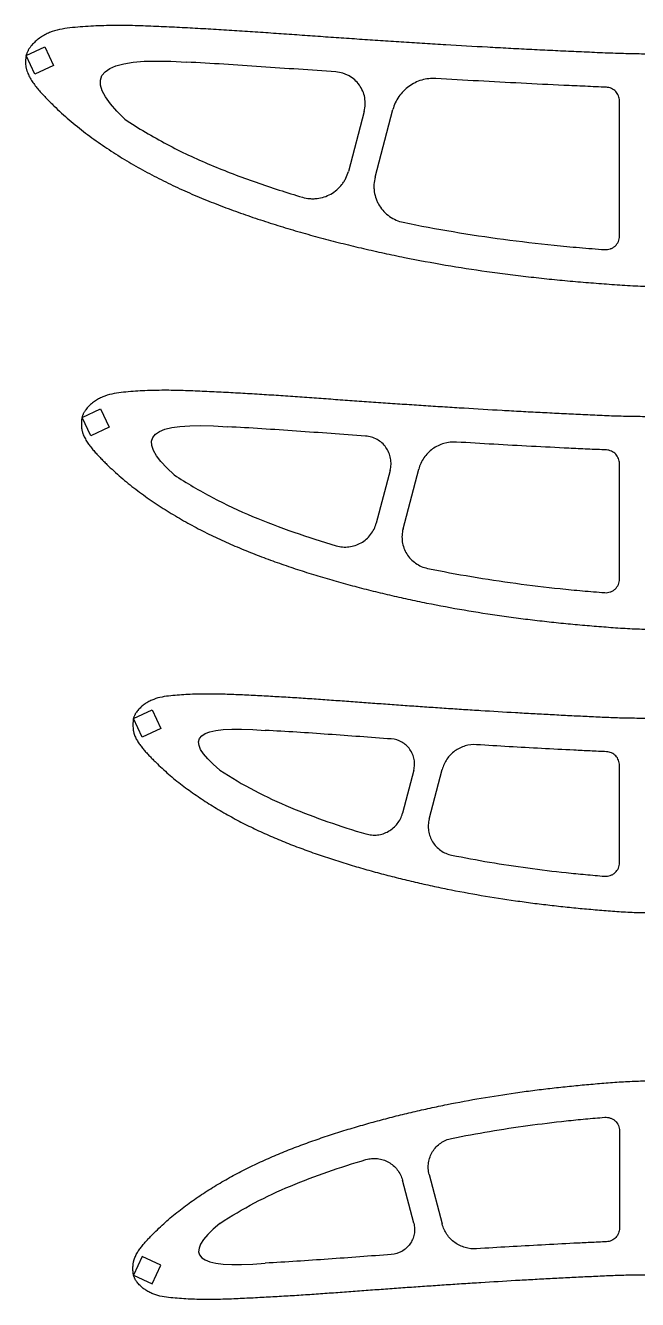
# Model space of a CAD drawing. Header units: millimetres. Extents: x -258 to 1189, y 0 to 841.
# Drawn here: x -245.5 to -200.7, y 499.2 to 592.5 of the extents above; entities that cross this region are included whole.
import ezdxf

# ---------------------------------------------------------------- set-up
doc = ezdxf.new("R2010")
doc.units = ezdxf.units.MM

msp = doc.modelspace()

# ---------------------------------------------------------------- linework, layer by layer
at = {"color": 7, "linetype": 'Continuous', "lineweight": 25}
for p, q in [((-245.4563, 590.2815), (-244.0968, 590.9154)), ((-244.0968, 590.9154), (-243.4629, 589.5559)), ((-244.8223, 588.922), (-245.4563, 590.2815)), ((-243.4629, 589.5559), (-244.8223, 588.922)), ((-202.0139, 577.0589), (-202.0139, 586.9537)), ((-220.7094, 586.1857), (-221.8679, 581.7897)), ((-219.9083, 581.3774), (-218.6079, 586.3119)), ((-238.2449, 585.6226), (-238.2448, 585.6226)), ((-241.369, 563.7739), (-240.0096, 564.4078)), ((-240.7351, 562.4144), (-241.369, 563.7739)), ((-240.0096, 564.4078), (-239.3756, 563.0483)), ((-239.3756, 563.0483), (-240.7351, 562.4144)), ((-218.8074, 559.8909), (-219.8242, 556.0273)), ((-217.866, 555.6097), (-216.717, 559.9759)), ((-202.0139, 551.9365), (-202.0139, 560.3885)), ((-234.6186, 559.5684), (-234.6185, 559.5685)), ((-237.5962, 541.7264), (-236.2368, 542.3603)), ((-236.2368, 542.3603), (-235.6028, 541.0008)), ((-236.9623, 540.3669), (-237.5962, 541.7264)), ((-235.6028, 541.0008), (-236.9623, 540.3669)), ((-227.9633, 540.8555), (-227.9641, 540.8555)), ((-231.2713, 537.9394), (-231.2711, 537.9396)), ((-217.081, 537.928), (-217.9086, 534.7787)), ((-215.9509, 534.3593), (-214.9982, 537.9853)), ((-202.0139, 531.1687), (-202.0139, 538.2892)), ((-202.0139, 511.5196), (-202.0139, 504.399)), ((-217.081, 504.7602), (-217.9086, 507.9095)), ((-215.9509, 508.329), (-214.9982, 504.703)), ((-231.2713, 504.7488), (-231.2711, 504.7487)), ((-236.9623, 502.3214), (-237.5962, 500.9619)), ((-235.6028, 501.6874), (-236.9623, 502.3214)), ((-236.2368, 500.328), (-235.6028, 501.6874)), ((-227.9633, 501.8328), (-227.9641, 501.8327)), ((-237.5962, 500.9619), (-236.2368, 500.328))]:
    msp.add_line(p, q, dxfattribs=at)
for points, knots in [([(-152.556, 590.6826), (-153.556, 590.6507), (-156.3845, 590.5628), (-161.0418, 590.432), (-165.6138, 590.3287), (-169.2714, 590.2631), (-172.0147, 590.2225), (-174.7578, 590.1903), (-177.5009, 590.1683), (-180.2439, 590.1549), (-182.9866, 590.1519), (-185.729, 590.1593), (-188.4711, 590.1789), (-190.7558, 590.2045), (-192.5833, 590.2309), (-193.9538, 590.2545), (-195.0958, 590.2754), (-196.0093, 590.2954), (-196.9227, 590.3136), (-198.0643, 590.3368), (-198.9778, 590.3537), (-199.9453, 590.3747), (-200.7114, 590.391), (-201.7329, 590.4156), (-202.4989, 590.4377), (-203.2648, 590.466), (-204.0303, 590.5005), (-204.7958, 590.5348), (-205.8165, 590.5795), (-207.0921, 590.6404), (-208.6226, 590.7162), (-210.1529, 590.7953), (-212.1928, 590.9062), (-214.2322, 591.0235), (-216.2711, 591.1482), (-217.8, 591.2446), (-219.3286, 591.344), (-220.857, 591.4462), (-222.3852, 591.5508), (-223.9132, 591.6574), (-225.441, 591.7656), (-226.9688, 591.8739), (-228.4966, 591.9803), (-230.0248, 592.0823), (-231.5533, 592.1774), (-232.8275, 592.2486), (-233.8471, 592.3019), (-234.6119, 592.3403), (-235.3767, 592.3772), (-236.1416, 592.4118), (-236.9067, 592.4415), (-237.6721, 592.4645), (-238.4377, 592.4757), (-239.2034, 592.4751), (-239.9689, 592.4576), (-240.734, 592.4261), (-241.4979, 592.3727), (-242.2604, 592.3027), (-243.0194, 592.1976), (-243.6349, 592.0198), (-244.0964, 591.8003), (-244.3695, 591.635), (-244.5752, 591.4841), (-244.774, 591.3242), (-244.9575, 591.1464), (-245.1012, 590.9756), (-245.1783, 590.8744), (-245.2326, 590.7958), (-245.2824, 590.7143), (-245.3266, 590.6295), (-245.3661, 590.5426), (-245.4056, 590.456), (-245.4403, 590.3677), (-245.4633, 590.2755), (-245.4811, 590.1821), (-245.4943, 590.0876), (-245.5036, 589.9926), (-245.5112, 589.8653), (-245.5136, 589.7056), (-245.4961, 589.5468), (-245.4788, 589.4208), (-245.4598, 589.3271), (-245.4354, 589.2347), (-245.3983, 589.1128), (-245.3427, 588.9633), (-245.2617, 588.7899), (-245.1419, 588.5646), (-244.9694, 588.2959), (-244.7408, 587.9888), (-244.4958, 587.6945), (-244.2396, 587.4099), (-243.9749, 587.1334), (-243.706, 586.8608), (-243.3434, 586.5016), (-242.8798, 586.0631), (-242.3077, 585.5542), (-241.718, 585.0656), (-241.1146, 584.5942), (-240.2931, 583.988), (-239.2382, 583.2693), (-237.9374, 582.4606), (-236.6044, 581.7063), (-235.2428, 581.0048), (-233.8553, 580.356), (-232.4465, 579.7551), (-231.0216, 579.1934), (-229.5827, 578.6686), (-228.1324, 578.1763), (-226.6718, 577.715), (-225.2025, 577.2826), (-223.7258, 576.8758), (-222.2426, 576.4931), (-220.7534, 576.1343), (-219.2586, 575.7992), (-217.2589, 575.3834), (-214.7477, 574.9198), (-212.2241, 574.5287), (-210.1994, 574.2558), (-208.6782, 574.0716), (-207.1548, 573.9062), (-205.6295, 573.7577), (-204.102, 573.632), (-202.5739, 573.514), (-201.0446, 573.4117), (-200.024, 573.3694), (-199.5139, 573.3583)], [0, 0, 0, 0, 0.01613316, 0.04563018, 0.07512721, 0.08987573, 0.10462424, 0.11937275, 0.13412127, 0.14886978, 0.1636183, 0.17836681, 0.19311533, 0.20786384, 0.2152381, 0.22261235, 0.22998661, 0.23367374, 0.23736087, 0.24473512, 0.25210938, 0.25210938, 0.26036012, 0.2644855, 0.26861087, 0.27273624, 0.27686161, 0.28098698, 0.28511235, 0.2933631, 0.30161384, 0.30986458, 0.31811533, 0.33461681, 0.34286755, 0.3511183, 0.35936904, 0.36761978, 0.37587053, 0.38412127, 0.39237201, 0.40062275, 0.4088735, 0.41712424, 0.42537498, 0.43362573, 0.4377511, 0.44187647, 0.44600184, 0.45012721, 0.45425258, 0.45837796, 0.46250333, 0.4666287, 0.47075407, 0.47487944, 0.47900481, 0.48313018, 0.48725556, 0.49138093, 0.49344361, 0.4955063, 0.49653764, 0.49756898, 0.49963167, 0.50066301, 0.50117868, 0.50169436, 0.50221003, 0.5027257, 0.50324137, 0.50375704, 0.50427271, 0.50478838, 0.50530406, 0.50581973, 0.5063354, 0.50685107, 0.50788241, 0.50891376, 0.50942943, 0.5099451, 0.51046077, 0.51097644, 0.51200779, 0.51303913, 0.51407047, 0.51613316, 0.51819584, 0.52025853, 0.52232121, 0.5243839, 0.52644659, 0.52850927, 0.53263464, 0.53676001, 0.54088539, 0.54501076, 0.54913613, 0.55738687, 0.56563761, 0.57388836, 0.5821391, 0.59038984, 0.59864059, 0.60689133, 0.61514207, 0.62339282, 0.63164356, 0.6398943, 0.64814504, 0.65639579, 0.66464653, 0.67289727, 0.68114802, 0.6976495, 0.71415099, 0.72240173, 0.73065247, 0.73890322, 0.74715396, 0.7554047, 0.76365545, 0.77190619, 0.78015693, 0.78015693, 0.78015693, 0.78015693]), ([(-222.7789, 589.0718), (-224.6029, 589.1983), (-226.4264, 589.3305), (-229.1624, 589.5191), (-230.0745, 589.58), (-231.8993, 589.6928), (-232.8121, 589.744), (-233.7251, 589.7914)], [0, 0, 0, 0, 0.5, 0.5, 0.75, 0.75, 1, 1, 1, 1]), ([(-220.7093, 586.1859), (-220.6659, 586.3508), (-220.6414, 586.5174), (-220.6286, 586.8537), (-220.6411, 587.0253), (-220.7023, 587.3566), (-220.7506, 587.5177), (-220.8838, 587.8308), (-220.967, 587.9782), (-221.163, 588.2516), (-221.2778, 588.3795), (-221.5295, 588.6041), (-221.6663, 588.7018), (-221.8886, 588.8259), (-221.9653, 588.8634), (-222.1208, 588.9289), (-222.2, 588.9573), (-222.4416, 589.0294), (-222.6097, 589.0601), (-222.7798, 589.0719)], [0, 0, 0, 0, 0.125, 0.125, 0.25, 0.25, 0.375, 0.375, 0.5, 0.5, 0.625, 0.625, 0.75, 0.75, 0.8125, 0.8125, 0.875, 0.875, 1, 1, 1, 1]), ([(-215.4537, 588.5931), (-215.8079, 588.6147), (-216.1563, 588.5758), (-216.6669, 588.4274), (-216.8305, 588.364), (-217.1448, 588.2104), (-217.2962, 588.1198), (-217.5831, 587.9122), (-217.7157, 587.7975), (-217.9599, 587.547), (-218.0721, 587.4104), (-218.372, 586.9726), (-218.5175, 586.6553), (-218.6079, 586.3121)], [0, 0, 0, 0, 0.25, 0.25, 0.375, 0.375, 0.5, 0.5, 0.625, 0.625, 0.75, 0.75, 1, 1, 1, 1]), ([(-202.9769, 587.9533), (-203.4972, 587.9725), (-204.0171, 587.9968), (-205.0572, 588.0433), (-205.5773, 588.0658), (-207.1372, 588.1382), (-208.177, 588.1898), (-211.2961, 588.3498), (-213.375, 588.4667), (-215.4535, 588.5931)], [0, 0, 0, 0, 0.125, 0.125, 0.25, 0.25, 0.5, 0.5, 1, 1, 1, 1]), ([(-202.0139, 586.9537), (-202.0139, 587.0182), (-202.0201, 587.0816), (-202.0443, 587.2065), (-202.0626, 587.2685), (-202.1105, 587.3873), (-202.1398, 587.4437), (-202.209, 587.5507), (-202.2494, 587.6016), (-202.3378, 587.6934), (-202.386, 587.7348), (-202.4907, 587.8085), (-202.547, 587.8405), (-202.7211, 587.9185), (-202.8481, 587.9485), (-202.9769, 587.9533)], [0, 0, 0, 0, 0.125, 0.125, 0.25, 0.25, 0.375, 0.375, 0.5, 0.5, 0.625, 0.625, 0.75, 0.75, 1, 1, 1, 1]), ([(-238.2448, 585.6226), (-237.2454, 584.9522), (-236.2192, 584.3425), (-234.1202, 583.2285), (-233.0465, 582.7264), (-230.8625, 581.8052), (-229.7536, 581.383), (-227.5095, 580.5978), (-226.3742, 580.235), (-225.228, 579.8974)], [0, 0, 0, 0, 0.25, 0.25, 0.5, 0.5, 0.75, 0.75, 1, 1, 1, 1]), ([(-225.2274, 579.8972), (-225.054, 579.8461), (-224.8785, 579.8132), (-224.6121, 579.79), (-224.5228, 579.7866), (-224.3431, 579.7889), (-224.2526, 579.7946), (-223.9855, 579.8249), (-223.8113, 579.8625), (-223.4707, 579.9724), (-223.304, 580.0454), (-222.9931, 580.2203), (-222.8469, 580.3227), (-222.5739, 580.5583), (-222.4505, 580.6887), (-222.2868, 580.9001), (-222.2357, 580.9733), (-222.1406, 581.1254), (-222.0964, 581.2046), (-221.977, 581.4466), (-221.914, 581.6145), (-221.868, 581.7893)], [0, 0, 0, 0, 0.125, 0.125, 0.1875, 0.1875, 0.25, 0.25, 0.375, 0.375, 0.5, 0.5, 0.625, 0.625, 0.75, 0.75, 0.8125, 0.8125, 0.875, 0.875, 1, 1, 1, 1]), ([(-219.9084, 581.377), (-219.9551, 581.1995), (-219.9831, 581.0204), (-219.9979, 580.7492), (-219.9983, 580.6584), (-219.9898, 580.476), (-219.9808, 580.3844), (-219.9403, 580.1146), (-219.8955, 579.9393), (-219.8016, 579.6831), (-219.7656, 579.5984), (-219.6856, 579.4343), (-219.6417, 579.3548), (-219.4987, 579.124), (-219.3881, 578.98), (-219.136, 578.7134), (-218.9985, 578.5952), (-218.7018, 578.3876), (-218.5406, 578.2976), (-218.206, 578.1534), (-218.0325, 578.0986), (-217.8527, 578.0615)], [0, 0, 0, 0, 0.125, 0.125, 0.1875, 0.1875, 0.25, 0.25, 0.375, 0.375, 0.4375, 0.4375, 0.5, 0.5, 0.625, 0.625, 0.75, 0.75, 0.875, 0.875, 1, 1, 1, 1]), ([(-217.8525, 578.0614), (-215.4149, 577.5583), (-212.9647, 577.1492), (-209.2732, 576.6559), (-208.0399, 576.5126), (-206.1864, 576.323), (-205.568, 576.2645), (-204.3296, 576.1584), (-203.7099, 576.1091), (-203.09, 576.0618)], [0, 0, 0, 0, 0.5, 0.5, 0.75, 0.75, 0.875, 0.875, 1, 1, 1, 1]), ([(-203.09, 576.0618), (-203.0209, 576.0566), (-202.9525, 576.0585), (-202.8171, 576.0761), (-202.7492, 576.0922), (-202.6197, 576.1374), (-202.5579, 576.1663), (-202.4401, 576.2371), (-202.3845, 576.2789), (-202.2342, 576.4181), (-202.1526, 576.5328), (-202.0704, 576.7207), (-202.0491, 576.7872), (-202.021, 576.9215), (-202.0139, 576.9897), (-202.0139, 577.0589)], [0, 0, 0, 0, 0.125, 0.125, 0.25, 0.25, 0.375, 0.375, 0.5, 0.5, 0.75, 0.75, 0.875, 0.875, 1, 1, 1, 1]), ([(-155.0136, 564.2915), (-156.5456, 564.237), (-159.7361, 564.1268), (-164.5855, 563.9771), (-168.7329, 563.8719), (-172.0515, 563.8031), (-174.5408, 563.7591), (-177.0305, 563.7228), (-179.5205, 563.6959), (-182.011, 563.6766), (-184.5019, 563.6668), (-186.9932, 563.6662), (-189.485, 563.6771), (-191.5619, 563.6944), (-193.2236, 563.7135), (-194.47, 563.731), (-195.5088, 563.748), (-196.3398, 563.7633), (-197.1709, 563.7748), (-198.2098, 563.788), (-199.0412, 563.8), (-199.9218, 563.8179), (-200.6193, 563.8285), (-201.5492, 563.8458), (-202.2467, 563.863), (-202.944, 563.8881), (-203.641, 563.9211), (-204.3381, 563.9534), (-205.2677, 563.9944), (-206.4295, 564.0516), (-207.8236, 564.1223), (-209.2178, 564.1957), (-211.0766, 564.2989), (-212.9353, 564.4079), (-214.7939, 564.5239), (-216.1878, 564.6133), (-217.5815, 564.7056), (-218.9753, 564.8003), (-220.3689, 564.8974), (-221.7626, 564.9965), (-223.1562, 565.0968), (-224.5499, 565.1972), (-225.9438, 565.296), (-227.338, 565.3908), (-228.7328, 565.4792), (-229.8955, 565.5455), (-230.826, 565.5952), (-231.5239, 565.6311), (-232.2219, 565.6658), (-232.92, 565.698), (-233.6183, 565.7258), (-234.3168, 565.7477), (-235.0157, 565.7579), (-235.7146, 565.7579), (-236.4134, 565.7418), (-237.1118, 565.7134), (-237.809, 565.6641), (-238.5051, 565.6007), (-239.1976, 565.5013), (-239.7578, 565.3328), (-240.1759, 565.126), (-240.4236, 564.9723), (-240.6091, 564.8314), (-240.7885, 564.6829), (-240.953, 564.5175), (-241.0808, 564.3588), (-241.1487, 564.2645), (-241.1962, 564.1913), (-241.2395, 564.1157), (-241.278, 564.0373), (-241.3119, 563.957), (-241.3445, 563.8765), (-241.3718, 563.7941), (-241.3881, 563.7089), (-241.4005, 563.623), (-241.4096, 563.5364), (-241.4155, 563.4495), (-241.4203, 563.3332), (-241.4231, 563.1874), (-241.408, 563.0423), (-241.396, 562.9268), (-241.3809, 562.8409), (-241.3603, 562.756), (-241.3289, 562.6441), (-241.2809, 562.5065), (-241.209, 562.3474), (-241.1025, 562.1401), (-240.9472, 561.8934), (-240.7406, 561.6115), (-240.5185, 561.3415), (-240.2857, 561.0808), (-240.0447, 560.8278), (-239.7999, 560.5783), (-239.4694, 560.2498), (-239.0471, 559.8486), (-238.5259, 559.3828), (-237.9884, 558.9359), (-237.4383, 558.5045), (-236.6894, 557.9498), (-235.7272, 557.2926), (-234.541, 556.5526), (-233.3249, 555.863), (-232.0829, 555.2212), (-230.817, 554.628), (-229.5317, 554.0786), (-228.2319, 553.5646), (-226.9191, 553.0851), (-225.5962, 552.6347), (-224.2638, 552.213), (-222.9236, 551.8175), (-221.5767, 551.4455), (-220.2241, 551.0956), (-218.866, 550.7675), (-217.5031, 550.4611), (-215.6798, 550.0808), (-213.3906, 549.657), (-211.0907, 549.2992), (-209.2458, 549.0495), (-207.8598, 548.8812), (-206.4721, 548.7296), (-205.0828, 548.594), (-203.6919, 548.4782), (-202.3006, 548.3697), (-200.9078, 548.2833), (-199.9783, 548.2587), (-199.5139, 548.2587)], [0, 0, 0, 0, 0.02724946, 0.05674649, 0.08624352, 0.10099203, 0.11574055, 0.13048906, 0.14523758, 0.15998609, 0.17473461, 0.18948312, 0.20423163, 0.21898015, 0.2263544, 0.23372866, 0.24110292, 0.24479005, 0.24847718, 0.25585143, 0.26322569, 0.26322569, 0.27147643, 0.2756018, 0.27972718, 0.28385255, 0.28797792, 0.29210329, 0.29622866, 0.3044794, 0.31273015, 0.32098089, 0.32923163, 0.34573312, 0.35398386, 0.36223461, 0.37048535, 0.37873609, 0.38698683, 0.39523758, 0.40348832, 0.41173906, 0.41998981, 0.42824055, 0.43649129, 0.44474203, 0.44886741, 0.45299278, 0.45711815, 0.46124352, 0.46536889, 0.46949426, 0.47361964, 0.47774501, 0.48187038, 0.48599575, 0.49012112, 0.49424649, 0.49837186, 0.50249724, 0.50455992, 0.50662261, 0.50765395, 0.50868529, 0.51074798, 0.51177932, 0.51229499, 0.51281066, 0.51332634, 0.51384201, 0.51435768, 0.51487335, 0.51538902, 0.51590469, 0.51642036, 0.51693604, 0.51745171, 0.51796738, 0.51899872, 0.52003006, 0.52054574, 0.52106141, 0.52157708, 0.52209275, 0.52312409, 0.52415544, 0.52518678, 0.52724946, 0.52931215, 0.53137484, 0.53343752, 0.53550021, 0.53756289, 0.53962558, 0.54375095, 0.54787632, 0.55200169, 0.55612707, 0.56025244, 0.56850318, 0.57675392, 0.58500467, 0.59325541, 0.60150615, 0.60975689, 0.61800764, 0.62625838, 0.63450912, 0.64275987, 0.65101061, 0.65926135, 0.6675121, 0.67576284, 0.68401358, 0.69226432, 0.70876581, 0.7252673, 0.73351804, 0.74176878, 0.75001952, 0.75827027, 0.76652101, 0.77477175, 0.7830225, 0.79127324, 0.79127324, 0.79127324, 0.79127324]), ([(-220.6115, 562.4081), (-222.2973, 562.5269), (-223.9828, 562.6509), (-226.5115, 562.8287), (-227.3545, 562.8862), (-229.0412, 562.9926), (-229.8848, 563.0409), (-230.7287, 563.0858)], [0, 0, 0, 0, 0.5, 0.5, 0.75, 0.75, 1, 1, 1, 1]), ([(-218.8074, 559.8909), (-218.7696, 560.0347), (-218.7482, 560.1799), (-218.7372, 560.4731), (-218.748, 560.6227), (-218.8014, 560.9115), (-218.8435, 561.0519), (-218.9595, 561.3248), (-219.0319, 561.4534), (-219.2027, 561.6918), (-219.3028, 561.8034), (-219.522, 561.9993), (-219.6412, 562.0845), (-219.8994, 562.229), (-220.036, 562.2867), (-220.3169, 562.3707), (-220.4632, 562.3976), (-220.6115, 562.4081)], [0, 0, 0, 0, 0.125, 0.125, 0.25, 0.25, 0.375, 0.375, 0.5, 0.5, 0.625, 0.625, 0.75, 0.75, 0.875, 0.875, 1, 1, 1, 1]), ([(-213.962, 561.9667), (-214.2714, 561.9858), (-214.5757, 561.9521), (-215.0218, 561.8228), (-215.1647, 561.7676), (-215.4393, 561.6336), (-215.5715, 561.5545), (-215.8221, 561.3733), (-215.9379, 561.2731), (-216.1513, 561.0544), (-216.2493, 560.935), (-216.5112, 560.5528), (-216.6381, 560.2756), (-216.717, 559.9759)], [0, 0, 0, 0, 0.25, 0.25, 0.375, 0.375, 0.5, 0.5, 0.625, 0.625, 0.75, 0.75, 1, 1, 1, 1]), ([(-202.9734, 561.3879), (-203.4316, 561.4065), (-203.8895, 561.4295), (-204.8055, 561.4712), (-205.2636, 561.4914), (-206.6375, 561.5575), (-207.5533, 561.6043), (-210.3005, 561.7484), (-212.1315, 561.8535), (-213.962, 561.9667)], [0, 0, 0, 0, 0.125, 0.125, 0.25, 0.25, 0.5, 0.5, 1, 1, 1, 1]), ([(-202.0139, 560.3885), (-202.0139, 560.4528), (-202.0201, 560.5161), (-202.0441, 560.6406), (-202.0623, 560.7025), (-202.11, 560.8211), (-202.1392, 560.8774), (-202.2081, 560.9842), (-202.2483, 561.0351), (-202.3364, 561.1269), (-202.3845, 561.1683), (-202.4887, 561.242), (-202.5448, 561.2741), (-202.7183, 561.3524), (-202.8449, 561.3827), (-202.9734, 561.3879)], [0, 0, 0, 0, 0.125, 0.125, 0.25, 0.25, 0.375, 0.375, 0.5, 0.5, 0.625, 0.625, 0.75, 0.75, 1, 1, 1, 1]), ([(-234.6185, 559.5685), (-233.7075, 558.9598), (-232.772, 558.4064), (-230.8584, 557.396), (-229.8793, 556.9413), (-227.8883, 556.1059), (-226.8775, 555.7229), (-224.8321, 555.0104), (-223.7974, 554.6814), (-222.7526, 554.3749)], [0, 0, 0, 0, 0.25, 0.25, 0.5, 0.5, 0.75, 0.75, 1, 1, 1, 1]), ([(-222.7527, 554.375), (-222.6015, 554.3306), (-222.4484, 554.3021), (-222.1386, 554.2754), (-221.9802, 554.2775), (-221.6697, 554.3131), (-221.5179, 554.346), (-221.221, 554.4421), (-221.0756, 554.5059), (-220.8046, 554.6586), (-220.6772, 554.7479), (-220.4393, 554.9535), (-220.3317, 555.0673), (-220.1416, 555.3132), (-220.0579, 555.447), (-219.9192, 555.7283), (-219.8643, 555.8749), (-219.8242, 556.0273)], [0, 0, 0, 0, 0.125, 0.125, 0.25, 0.25, 0.375, 0.375, 0.5, 0.5, 0.625, 0.625, 0.75, 0.75, 0.875, 0.875, 1, 1, 1, 1]), ([(-217.8661, 555.6097), (-217.9068, 555.4548), (-217.9312, 555.2984), (-217.9483, 554.9829), (-217.9407, 554.8219), (-217.8935, 554.5081), (-217.8544, 554.3551), (-217.745, 554.057), (-217.6743, 553.9123), (-217.5078, 553.6438), (-217.4112, 553.5181), (-217.191, 553.2857), (-217.071, 553.1826), (-216.812, 553.0016), (-216.6713, 552.9231), (-216.3792, 552.7974), (-216.2278, 552.7497), (-216.0709, 552.7174)], [0, 0, 0, 0, 0.125, 0.125, 0.25, 0.25, 0.375, 0.375, 0.5, 0.5, 0.625, 0.625, 0.75, 0.75, 0.875, 0.875, 1, 1, 1, 1]), ([(-216.0709, 552.7174), (-213.9274, 552.2763), (-211.773, 551.9151), (-208.5277, 551.4759), (-207.4435, 551.3475), (-205.8141, 551.177), (-205.2705, 551.1239), (-204.1821, 551.0269), (-203.6373, 550.9824), (-203.0923, 550.9395)], [0, 0, 0, 0, 0.5, 0.5, 0.75, 0.75, 0.875, 0.875, 1, 1, 1, 1]), ([(-203.0923, 550.9395), (-203.0232, 550.9341), (-202.9547, 550.9359), (-202.819, 550.9533), (-202.751, 550.9692), (-202.6212, 551.0142), (-202.5593, 551.0432), (-202.4412, 551.1138), (-202.3855, 551.1556), (-202.2348, 551.2948), (-202.153, 551.4097), (-202.0705, 551.5978), (-202.0492, 551.6644), (-202.0211, 551.7988), (-202.0139, 551.8671), (-202.0139, 551.9365)], [0, 0, 0, 0, 0.125, 0.125, 0.25, 0.25, 0.375, 0.375, 0.5, 0.5, 0.75, 0.75, 0.875, 0.875, 1, 1, 1, 1]), ([(-127.4554, 545.6016), (-127.8189, 545.4985), (-128.5506, 545.3089), (-129.6532, 545.0477), (-130.7612, 544.8124), (-131.8732, 544.599), (-132.9884, 544.4048), (-134.1057, 544.2263), (-135.2247, 544.0602), (-136.3448, 543.9049), (-137.466, 543.7595), (-138.962, 543.5782), (-140.834, 543.3747), (-143.0829, 543.1652), (-145.3332, 542.9842), (-147.5847, 542.8302), (-149.8369, 542.6986), (-152.0894, 542.5846), (-154.3421, 542.4838), (-156.5946, 542.3915), (-159.5978, 542.2732), (-163.3515, 542.1313), (-167.8565, 541.9782), (-171.6121, 541.8712), (-174.6177, 541.7994), (-176.8726, 541.7524), (-179.1283, 541.7122), (-181.3848, 541.6809), (-183.6422, 541.656), (-185.9007, 541.64), (-188.1603, 541.6321), (-190.421, 541.635), (-192.306, 541.6445), (-193.8146, 541.657), (-194.9465, 541.6689), (-195.8899, 541.6822), (-196.6449, 541.6931), (-197.4, 541.6985), (-198.3441, 541.7024), (-199.0997, 541.71), (-199.9001, 541.7249), (-200.5342, 541.7304), (-201.3797, 541.7408), (-202.0139, 541.7535), (-202.648, 541.7757), (-203.2817, 541.8072), (-203.9156, 541.8377), (-204.761, 541.8754), (-205.8178, 541.9291), (-207.0861, 541.9951), (-208.3547, 542.0632), (-210.0463, 542.1593), (-211.7382, 542.2607), (-213.4303, 542.3685), (-214.6995, 542.4516), (-215.9689, 542.5373), (-217.2383, 542.6252), (-218.5078, 542.7153), (-219.7774, 542.8075), (-221.0471, 542.9005), (-222.3171, 542.9936), (-223.5873, 543.0854), (-224.8579, 543.1736), (-226.1292, 543.2559), (-227.1891, 543.3175), (-228.0372, 543.364), (-228.6734, 543.3976), (-229.3097, 543.4301), (-229.9462, 543.4602), (-230.5828, 543.4862), (-231.2197, 543.507), (-231.8569, 543.5164), (-232.4942, 543.5169), (-233.1313, 543.5021), (-233.7682, 543.4767), (-234.4039, 543.4311), (-235.0387, 543.3738), (-235.6697, 543.2796), (-236.1789, 543.1196), (-236.5571, 542.9247), (-236.7812, 542.7816), (-236.9479, 542.6499), (-237.1095, 542.5119), (-237.2565, 542.358), (-237.3697, 542.2105), (-237.4291, 542.1225), (-237.4703, 542.0544), (-237.5077, 541.9842), (-237.5408, 541.9117), (-237.5695, 541.8375), (-237.5959, 541.7626), (-237.6161, 541.6858), (-237.6265, 541.607), (-237.6338, 541.528), (-237.639, 541.4486), (-237.6419, 541.3691), (-237.6442, 541.263), (-237.6472, 541.1301), (-237.6343, 540.9977), (-237.6272, 540.8919), (-237.6157, 540.8131), (-237.5987, 540.7353), (-237.5725, 540.6324), (-237.5316, 540.506), (-237.468, 540.3599), (-237.3738, 540.1693), (-237.2344, 539.943), (-237.0481, 539.6843), (-236.8471, 539.4368), (-236.636, 539.198), (-236.4167, 538.9667), (-236.1942, 538.7386), (-235.8935, 538.4384), (-235.5092, 538.0717), (-235.035, 537.6456), (-234.5456, 537.2372), (-234.0448, 536.8428), (-233.3629, 536.3356), (-232.4863, 535.7352), (-231.4059, 535.0585), (-230.2976, 534.4287), (-229.1661, 533.8419), (-228.0124, 533.3002), (-226.8411, 532.7983), (-225.6569, 532.3283), (-224.4604, 531.8906), (-223.255, 531.4788), (-222.041, 531.0938), (-220.82, 530.7324), (-219.593, 530.3925), (-218.3608, 530.0728), (-217.1239, 529.773), (-215.8825, 529.493), (-214.2222, 529.1457), (-212.1379, 528.7586), (-210.0444, 528.4315), (-208.3655, 528.2033), (-207.1044, 528.0495), (-205.8419, 527.9107), (-204.5782, 527.787), (-203.3133, 527.6803), (-202.0483, 527.5806), (-200.7816, 527.5089), (-199.9361, 527.5006), (-199.5139, 527.5109)], [0, 0, 0, 0, 0.0073743, 0.0147485, 0.0221228, 0.029497, 0.0368713, 0.0442455, 0.0516198, 0.0589941, 0.0663683, 0.0737426, 0.0884911, 0.1032396, 0.1179881, 0.1327366, 0.1474851, 0.1622337, 0.1769822, 0.1917307, 0.2064792, 0.2359762, 0.2654733, 0.2949703, 0.3097188, 0.3244673, 0.3392158, 0.3539643, 0.3687129, 0.3834614, 0.3982099, 0.4129584, 0.4277069, 0.4350812, 0.4424554, 0.4498297, 0.4535168, 0.4572039, 0.4645782, 0.4719524, 0.4719524, 0.4802032, 0.4843286, 0.4884539, 0.4925793, 0.4967047, 0.5008301, 0.5049554, 0.5132062, 0.5214569, 0.5297077, 0.5379584, 0.5544599, 0.5627106, 0.5709614, 0.5792121, 0.5874629, 0.5957136, 0.6039643, 0.6122151, 0.6204658, 0.6287166, 0.6369673, 0.6452181, 0.6534688, 0.6575942, 0.6617195, 0.6658449, 0.6699703, 0.6740957, 0.678221, 0.6823464, 0.6864718, 0.6905971, 0.6947225, 0.6988479, 0.7029733, 0.7070986, 0.711224, 0.7132867, 0.7153494, 0.7163807, 0.7174121, 0.7194747, 0.7205061, 0.7210218, 0.7215374, 0.7220531, 0.7225688, 0.7230844, 0.7236001, 0.7241158, 0.7246315, 0.7251471, 0.7256628, 0.7261785, 0.7266941, 0.7277255, 0.7287568, 0.7292725, 0.7297882, 0.7303038, 0.7308195, 0.7318509, 0.7328822, 0.7339135, 0.7359762, 0.7380389, 0.7401016, 0.7421643, 0.744227, 0.7462897, 0.7483523, 0.7524777, 0.7566031, 0.7607285, 0.7648538, 0.7689792, 0.7772299, 0.7854807, 0.7937314, 0.8019822, 0.8102329, 0.8184837, 0.8267344, 0.8349851, 0.8432359, 0.8514866, 0.8597374, 0.8679881, 0.8762389, 0.8844896, 0.8927403, 0.9009911, 0.9174926, 0.9339941, 0.9422448, 0.9504955, 0.9587463, 0.966997, 0.9752478, 0.9834985, 0.9917493, 1, 1, 1, 1]), ([(-218.7248, 540.2242), (-220.2642, 540.3348), (-221.8033, 540.45), (-224.1124, 540.6156), (-224.8822, 540.6692), (-226.4223, 540.7685), (-227.1927, 540.8135), (-227.9633, 540.8555)], [0, 0, 0, 0, 0.5, 0.5, 0.75, 0.75, 1, 1, 1, 1]), ([(-217.081, 537.9282), (-217.0466, 538.0592), (-217.0271, 538.1916), (-217.0171, 538.4589), (-217.027, 538.5952), (-217.0756, 538.8585), (-217.114, 538.9866), (-217.2196, 539.2353), (-217.2856, 539.3526), (-217.4411, 539.57), (-217.5322, 539.6717), (-217.732, 539.8505), (-217.8406, 539.9282), (-218.1933, 540.1261), (-218.4544, 540.2048), (-218.7247, 540.2242)], [0, 0, 0, 0, 0.125, 0.125, 0.25, 0.25, 0.375, 0.375, 0.5, 0.5, 0.625, 0.625, 0.75, 0.75, 1, 1, 1, 1]), ([(-212.4816, 539.8028), (-212.7642, 539.8205), (-213.0422, 539.7899), (-213.4497, 539.6721), (-213.5802, 539.6217), (-213.8311, 539.4994), (-213.9519, 539.4272), (-214.1809, 539.2618), (-214.2867, 539.1703), (-214.4816, 538.9705), (-214.5711, 538.8615), (-214.8103, 538.5124), (-214.9262, 538.2592), (-214.9981, 537.9854)], [0, 0, 0, 0, 0.25, 0.25, 0.375, 0.375, 0.5, 0.5, 0.625, 0.625, 0.75, 0.75, 1, 1, 1, 1]), ([(-202.9677, 539.2884), (-203.3643, 539.3067), (-203.7608, 539.327), (-204.5539, 539.3633), (-204.9505, 539.3817), (-206.14, 539.4412), (-206.9328, 539.4828), (-209.3113, 539.6104), (-210.8966, 539.7032), (-212.4815, 539.8027)], [0, 0, 0, 0, 0.125, 0.125, 0.25, 0.25, 0.5, 0.5, 1, 1, 1, 1]), ([(-202.0139, 538.2892), (-202.0139, 538.3533), (-202.02, 538.4164), (-202.0439, 538.5405), (-202.062, 538.6021), (-202.1093, 538.7203), (-202.1383, 538.7765), (-202.2067, 538.8831), (-202.2467, 538.9338), (-202.3342, 539.0256), (-202.3819, 539.067), (-202.4854, 539.1407), (-202.5412, 539.1729), (-202.7138, 539.2517), (-202.8397, 539.2825), (-202.9677, 539.2884)], [0, 0, 0, 0, 0.125, 0.125, 0.25, 0.25, 0.375, 0.375, 0.5, 0.5, 0.625, 0.625, 0.75, 0.75, 1, 1, 1, 1]), ([(-231.2711, 537.9396), (-230.4501, 537.3933), (-229.6071, 536.8966), (-227.8828, 535.9892), (-227.0004, 535.5812), (-225.207, 534.8298), (-224.2966, 534.4852), (-222.4546, 533.8433), (-221.5227, 533.5468), (-220.582, 533.2704)], [0, 0, 0, 0, 0.25, 0.25, 0.5, 0.5, 0.75, 0.75, 1, 1, 1, 1]), ([(-220.5819, 533.2703), (-220.4438, 533.2297), (-220.3041, 533.2036), (-220.0213, 533.1792), (-219.8767, 533.1811), (-219.5932, 533.2135), (-219.4546, 533.2435), (-219.1835, 533.3312), (-219.0508, 533.3894), (-218.8034, 533.5288), (-218.6871, 533.6104), (-218.4699, 533.7982), (-218.3717, 533.9021), (-218.1982, 534.1265), (-218.1218, 534.2487), (-217.9952, 534.5056), (-217.9452, 534.6394), (-217.9086, 534.7785)], [0, 0, 0, 0, 0.125, 0.125, 0.25, 0.25, 0.375, 0.375, 0.5, 0.5, 0.625, 0.625, 0.75, 0.75, 0.875, 0.875, 1, 1, 1, 1]), ([(-215.951, 534.3591), (-215.9881, 534.2176), (-216.0103, 534.0748), (-216.0258, 533.7865), (-216.0188, 533.6394), (-215.9754, 533.3528), (-215.9395, 533.2131), (-215.8393, 532.9409), (-215.7746, 532.8087), (-215.6221, 532.5637), (-215.5336, 532.449), (-215.3322, 532.237), (-215.2225, 532.143), (-214.9855, 531.978), (-214.8568, 531.9066), (-214.5898, 531.7923), (-214.4514, 531.749), (-214.308, 531.7198)], [0, 0, 0, 0, 0.125, 0.125, 0.25, 0.25, 0.375, 0.375, 0.5, 0.5, 0.625, 0.625, 0.75, 0.75, 0.875, 0.875, 1, 1, 1, 1]), ([(-214.3079, 531.7198), (-212.4552, 531.3428), (-210.5937, 531.0311), (-207.79, 530.6481), (-206.8534, 530.5354), (-205.4461, 530.3846), (-204.9765, 530.3375), (-204.0365, 530.2502), (-203.5659, 530.2104), (-203.0952, 530.172)], [0, 0, 0, 0, 0.5, 0.5, 0.75, 0.75, 0.875, 0.875, 1, 1, 1, 1]), ([(-203.0952, 530.172), (-203.0259, 530.1663), (-202.9573, 530.1679), (-202.8213, 530.185), (-202.7532, 530.2008), (-202.6231, 530.2456), (-202.561, 530.2745), (-202.4426, 530.3451), (-202.3867, 530.3868), (-202.2355, 530.5261), (-202.1534, 530.641), (-202.0707, 530.8295), (-202.0493, 530.8962), (-202.0211, 531.0308), (-202.0139, 531.0992), (-202.0139, 531.1687)], [0, 0, 0, 0, 0.125, 0.125, 0.25, 0.25, 0.375, 0.375, 0.5, 0.5, 0.75, 0.75, 0.875, 0.875, 1, 1, 1, 1]), ([(-157.2821, 500.3236), (-157.8038, 500.3443), (-159.827, 500.4237), (-163.3515, 500.5569), (-167.8565, 500.71), (-171.6121, 500.817), (-174.6177, 500.8888), (-176.8726, 500.9358), (-179.1283, 500.976), (-181.3848, 501.0074), (-183.6422, 501.0322), (-185.9007, 501.0483), (-188.1603, 501.0562), (-190.421, 501.0533), (-192.306, 501.0437), (-193.8146, 501.0313), (-194.9465, 501.0194), (-195.8899, 501.006), (-196.6449, 500.9951), (-197.4, 500.9898), (-198.3441, 500.9858), (-199.0997, 500.9783), (-199.9001, 500.9634), (-200.5342, 500.9578), (-201.3797, 500.9474), (-202.0139, 500.9347), (-202.648, 500.9125), (-203.2817, 500.881), (-203.9156, 500.8506), (-204.761, 500.8128), (-205.8178, 500.7592), (-207.0861, 500.6932), (-208.3547, 500.625), (-210.0463, 500.5289), (-211.7382, 500.4276), (-213.4303, 500.3197), (-214.6995, 500.2366), (-215.9689, 500.1509), (-217.2383, 500.0631), (-218.5078, 499.9729), (-219.7774, 499.8808), (-221.0471, 499.7878), (-222.3171, 499.6947), (-223.5873, 499.6028), (-224.8579, 499.5147), (-226.1292, 499.4324), (-227.1891, 499.3708), (-228.0372, 499.3243), (-228.6734, 499.2907), (-229.3097, 499.2582), (-229.9462, 499.2281), (-230.5828, 499.202), (-231.2197, 499.1813), (-231.8569, 499.1719), (-232.4942, 499.1713), (-233.1313, 499.1862), (-233.7682, 499.2116), (-234.4039, 499.2571), (-235.0387, 499.3145), (-235.6697, 499.4086), (-236.1789, 499.5686), (-236.5571, 499.7636), (-236.7812, 499.9067), (-236.9479, 500.0384), (-237.1095, 500.1763), (-237.2565, 500.3303), (-237.3697, 500.4777), (-237.4291, 500.5657), (-237.4703, 500.6338), (-237.5077, 500.7041), (-237.5408, 500.7765), (-237.5695, 500.8507), (-237.5959, 500.9257), (-237.6161, 501.0025), (-237.6265, 501.0812), (-237.6338, 501.1602), (-237.639, 501.2396), (-237.6419, 501.3191), (-237.6442, 501.4253), (-237.6472, 501.5582), (-237.6343, 501.6905), (-237.6272, 501.7963), (-237.6157, 501.8752), (-237.5987, 501.953), (-237.5725, 502.0558), (-237.5316, 502.1823), (-237.468, 502.3284), (-237.3738, 502.5189), (-237.2344, 502.7453), (-237.0481, 503.004), (-236.8471, 503.2514), (-236.636, 503.4902), (-236.4167, 503.7215), (-236.1942, 503.9497), (-235.8935, 504.2499), (-235.5092, 504.6166), (-235.035, 505.0426), (-234.5456, 505.4511), (-234.0448, 505.8455), (-233.3629, 506.3526), (-232.4863, 506.953), (-231.4059, 507.6298), (-230.2976, 508.2595), (-229.1661, 508.8463), (-228.0124, 509.3881), (-226.8411, 509.8899), (-225.6569, 510.36), (-224.4604, 510.7976), (-223.255, 511.2094), (-222.041, 511.5944), (-220.82, 511.9559), (-219.593, 512.2957), (-218.3608, 512.6155), (-217.1239, 512.9152), (-215.8825, 513.1952), (-214.2222, 513.5426), (-212.1379, 513.9296), (-210.0444, 514.2568), (-208.3655, 514.485), (-207.1044, 514.6387), (-205.8419, 514.7775), (-204.5782, 514.9012), (-203.3133, 515.008), (-202.0483, 515.1076), (-200.7816, 515.1794), (-199.9361, 515.1876), (-199.5139, 515.1773)], [0, 0, 0, 0, 0.01024662, 0.03974365, 0.06924067, 0.0987377, 0.11348622, 0.12823473, 0.14298324, 0.15773176, 0.17248027, 0.18722879, 0.2019773, 0.21672581, 0.23147433, 0.23884859, 0.24622284, 0.2535971, 0.25728423, 0.26097136, 0.26834561, 0.27571987, 0.27571987, 0.28397061, 0.28809598, 0.29222136, 0.29634673, 0.3004721, 0.30459747, 0.30872284, 0.31697359, 0.32522433, 0.33347507, 0.34172581, 0.3582273, 0.36647804, 0.37472879, 0.38297953, 0.39123027, 0.39948101, 0.40773176, 0.4159825, 0.42423324, 0.43248399, 0.44073473, 0.44898547, 0.45723622, 0.46136159, 0.46548696, 0.46961233, 0.4737377, 0.47786307, 0.48198844, 0.48611382, 0.49023919, 0.49436456, 0.49848993, 0.5026153, 0.50674067, 0.51086605, 0.51499142, 0.5170541, 0.51911679, 0.52014813, 0.52117947, 0.52324216, 0.5242735, 0.52478917, 0.52530485, 0.52582052, 0.52633619, 0.52685186, 0.52736753, 0.5278832, 0.52839887, 0.52891455, 0.52943022, 0.52994589, 0.53046156, 0.5314929, 0.53252425, 0.53303992, 0.53355559, 0.53407126, 0.53458693, 0.53561827, 0.53664962, 0.53768096, 0.53974365, 0.54180633, 0.54386902, 0.5459317, 0.54799439, 0.55005707, 0.55211976, 0.55624513, 0.5603705, 0.56449587, 0.56862125, 0.57274662, 0.58099736, 0.5892481, 0.59749885, 0.60574959, 0.61400033, 0.62225108, 0.63050182, 0.63875256, 0.6470033, 0.65525405, 0.66350479, 0.67175553, 0.68000628, 0.68825702, 0.69650776, 0.7047585, 0.72125999, 0.73776148, 0.74601222, 0.75426296, 0.76251371, 0.77076445, 0.77901519, 0.78726593, 0.79551668, 0.80376742, 0.80376742, 0.80376742, 0.80376742]), ([(-214.3079, 510.9684), (-212.4552, 511.3455), (-210.5937, 511.6571), (-207.79, 512.0401), (-206.8534, 512.1528), (-205.4461, 512.3037), (-204.9765, 512.3508), (-204.0365, 512.438), (-203.5659, 512.4779), (-203.0952, 512.5163)], [0, 0, 0, 0, 0.5, 0.5, 0.75, 0.75, 0.875, 0.875, 1, 1, 1, 1]), ([(-203.0952, 512.5163), (-203.0259, 512.5219), (-202.9573, 512.5203), (-202.8213, 512.5032), (-202.7532, 512.4874), (-202.6231, 512.4426), (-202.561, 512.4138), (-202.4426, 512.3432), (-202.3867, 512.3014), (-202.2355, 512.1622), (-202.1534, 512.0472), (-202.0707, 511.8588), (-202.0493, 511.7921), (-202.0211, 511.6574), (-202.0139, 511.5891), (-202.0139, 511.5196)], [0, 0, 0, 0, 0.125, 0.125, 0.25, 0.25, 0.375, 0.375, 0.5, 0.5, 0.75, 0.75, 0.875, 0.875, 1, 1, 1, 1]), ([(-215.951, 508.3291), (-215.9881, 508.4706), (-216.0103, 508.6135), (-216.0258, 508.9017), (-216.0188, 509.0488), (-215.9754, 509.3355), (-215.9395, 509.4752), (-215.8393, 509.7474), (-215.7746, 509.8795), (-215.6221, 510.1246), (-215.5336, 510.2393), (-215.3322, 510.4513), (-215.2225, 510.5453), (-214.9855, 510.7102), (-214.8568, 510.7817), (-214.5898, 510.8959), (-214.4514, 510.9392), (-214.308, 510.9684)], [0, 0, 0, 0, 0.125, 0.125, 0.25, 0.25, 0.375, 0.375, 0.5, 0.5, 0.625, 0.625, 0.75, 0.75, 0.875, 0.875, 1, 1, 1, 1]), ([(-220.5819, 509.4179), (-220.4438, 509.4585), (-220.3041, 509.4846), (-220.0213, 509.5091), (-219.8767, 509.5072), (-219.5932, 509.4748), (-219.4546, 509.4447), (-219.1835, 509.357), (-219.0508, 509.2988), (-218.8034, 509.1594), (-218.6871, 509.0778), (-218.4699, 508.8901), (-218.3717, 508.7862), (-218.1982, 508.5617), (-218.1218, 508.4395), (-217.9952, 508.1826), (-217.9452, 508.0489), (-217.9086, 507.9097)], [0, 0, 0, 0, 0.125, 0.125, 0.25, 0.25, 0.375, 0.375, 0.5, 0.5, 0.625, 0.625, 0.75, 0.75, 0.875, 0.875, 1, 1, 1, 1]), ([(-231.2711, 504.7487), (-230.4501, 505.2949), (-229.6071, 505.7917), (-227.8828, 506.6991), (-227.0004, 507.107), (-225.207, 507.8584), (-224.2966, 508.2031), (-222.4546, 508.8449), (-221.5227, 509.1414), (-220.582, 509.4179)], [0, 0, 0, 0, 0.25, 0.25, 0.5, 0.5, 0.75, 0.75, 1, 1, 1, 1]), ([(-217.081, 504.76), (-217.0466, 504.629), (-217.0271, 504.4966), (-217.0171, 504.2294), (-217.027, 504.093), (-217.0756, 503.8298), (-217.114, 503.7017), (-217.2196, 503.4529), (-217.2856, 503.3356), (-217.4411, 503.1183), (-217.5322, 503.0165), (-217.732, 502.8378), (-217.8406, 502.76), (-218.1933, 502.5621), (-218.4544, 502.4835), (-218.7247, 502.464)], [0, 0, 0, 0, 0.125, 0.125, 0.25, 0.25, 0.375, 0.375, 0.5, 0.5, 0.625, 0.625, 0.75, 0.75, 1, 1, 1, 1]), ([(-212.4816, 502.8855), (-212.7642, 502.8678), (-213.0422, 502.8983), (-213.4497, 503.0161), (-213.5802, 503.0666), (-213.8311, 503.1888), (-213.9519, 503.261), (-214.1809, 503.4265), (-214.2867, 503.518), (-214.4816, 503.7178), (-214.5711, 503.8268), (-214.8103, 504.1759), (-214.9262, 504.429), (-214.9981, 504.7028)], [0, 0, 0, 0, 0.25, 0.25, 0.375, 0.375, 0.5, 0.5, 0.625, 0.625, 0.75, 0.75, 1, 1, 1, 1]), ([(-202.0139, 504.399), (-202.0139, 504.3349), (-202.02, 504.2719), (-202.0439, 504.1478), (-202.062, 504.0861), (-202.1093, 503.9679), (-202.1383, 503.9117), (-202.2067, 503.8052), (-202.2467, 503.7544), (-202.3342, 503.6627), (-202.3819, 503.6213), (-202.4854, 503.5475), (-202.5412, 503.5153), (-202.7138, 503.4365), (-202.8397, 503.4058), (-202.9677, 503.3998)], [0, 0, 0, 0, 0.125, 0.125, 0.25, 0.25, 0.375, 0.375, 0.5, 0.5, 0.625, 0.625, 0.75, 0.75, 1, 1, 1, 1]), ([(-202.9677, 503.3998), (-203.3643, 503.3815), (-203.7608, 503.3613), (-204.5539, 503.3249), (-204.9505, 503.3065), (-206.14, 503.247), (-206.9328, 503.2055), (-209.3113, 503.0779), (-210.8966, 502.985), (-212.4815, 502.8855)], [0, 0, 0, 0, 0.125, 0.125, 0.25, 0.25, 0.5, 0.5, 1, 1, 1, 1]), ([(-218.7248, 502.464), (-220.2642, 502.3534), (-221.8033, 502.2382), (-224.1124, 502.0726), (-224.8822, 502.019), (-226.4223, 501.9197), (-227.1927, 501.8747), (-227.9633, 501.8328)], [0, 0, 0, 0, 0.5, 0.5, 0.75, 0.75, 1, 1, 1, 1])]:
    msp.add_open_spline(points, degree=3, knots=knots, dxfattribs=at)
for points in [[(-238.2449, 585.6226), (-241.6717, 588.8511), (-240.1657, 590.2408), (-233.7269, 589.7915)], [(-233.7251, 589.7914), (-233.7257, 589.7915), (-233.7263, 589.7915), (-233.7269, 589.7915)], [(-234.6186, 559.5684), (-237.7612, 562.3546), (-236.465, 563.5271), (-230.7302, 563.0859)], [(-230.7287, 563.0858), (-230.7292, 563.0858), (-230.7297, 563.0858), (-230.7303, 563.0859)], [(-231.2713, 537.9394), (-234.1515, 540.3173), (-233.0491, 541.2893), (-227.9641, 540.8555)], [(-231.2713, 504.7488), (-234.1515, 502.371), (-233.0491, 501.399), (-227.9641, 501.8327)]]:
    msp.add_open_spline(points, degree=3, dxfattribs=at)

doc.saveas('drawing.dxf')
